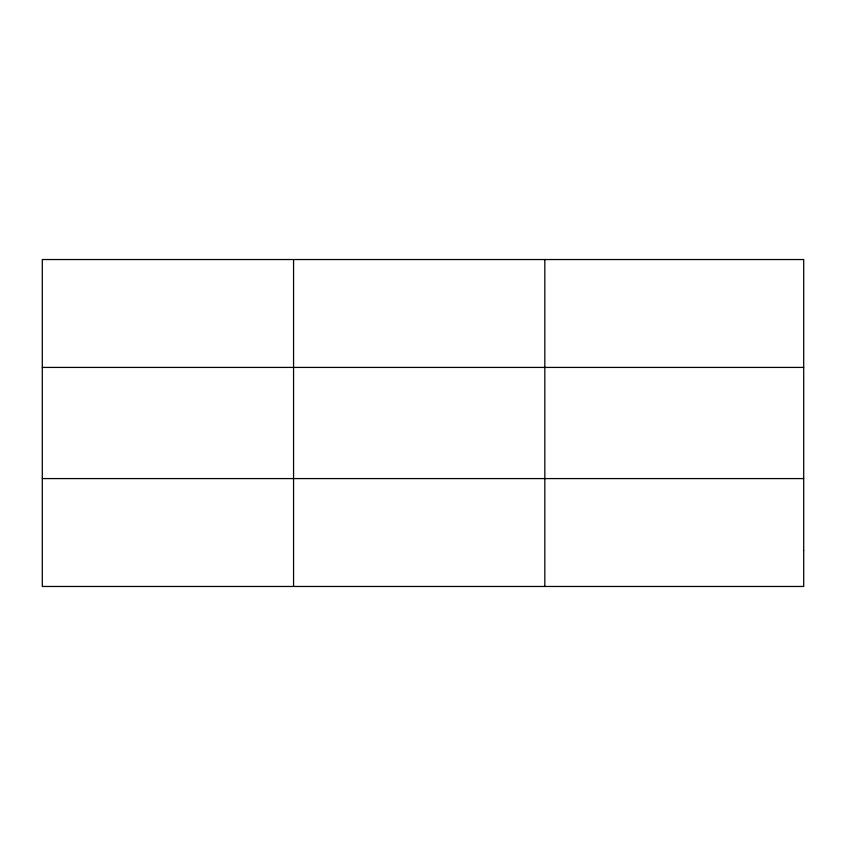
<?xml version="1.0" encoding="UTF-8"?>
<svg xmlns="http://www.w3.org/2000/svg" width="846" height="846" viewBox="0 0 846 846"><rect width="100%" height="100%" fill="white"/><g stroke="black" fill="none" stroke-linecap="round" stroke-linejoin="round"><path stroke-width="1.27" d="M293.562 259.532L293.562 586.468M544.824 259.532L544.824 586.468M42.3 367.418L803.7 367.418M42.3 478.582L803.7 478.582M803.7 550.503L803.7 586.468L42.3 586.468L42.3 259.532L803.7 259.532L803.7 550.503"/></g></svg>
